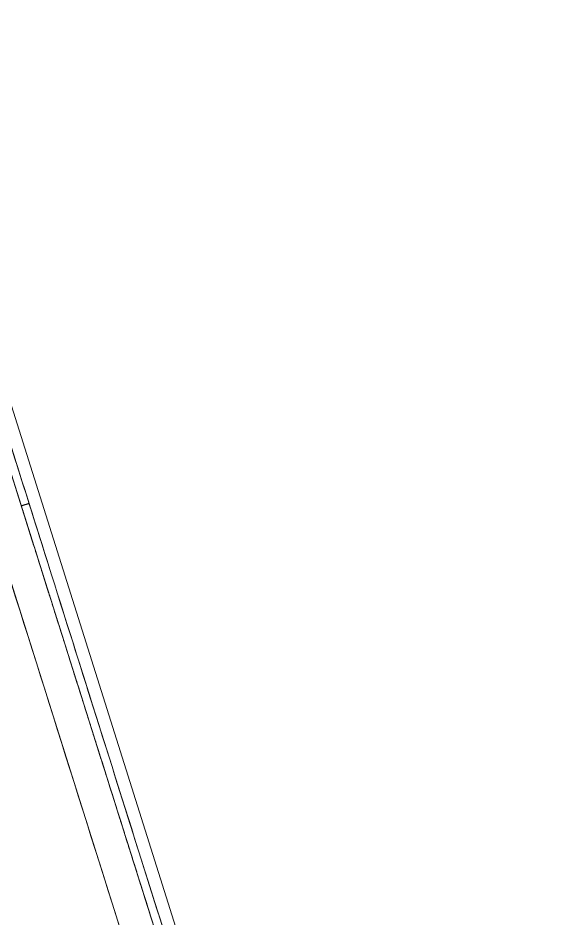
# Model space of a CAD drawing. Extents: x 6453 to 7582, y 0 to 827.
# Drawn here: x 7168.54 to 7181.88, y 513.76 to 535.93 of the extents above; entities that cross this region are included whole.
import ezdxf

# ---------------------------------------------------------------- set-up
doc = ezdxf.new("R2010")
doc.units = 0
doc.header["$LTSCALE"] = 30
doc.header["$MEASUREMENT"] = 0
doc.linetypes.add('HIDDEN2', pattern=[4.7625, 3.175, -1.5875])
doc.layers.add('1', color=7, linetype='CONTINUOUS')
doc.layers.add('2', color=1, linetype='HIDDEN2')

msp = doc.modelspace()

# ---------------------------------------------------------------- linework, layer by layer
at = {"layer": '1', "color": 7, "linetype": 'Continuous', "lineweight": 18}
for p, q in [((7158.486, 553.388), (7176.416, 496.519)), ((7176.416, 496.519), (7158.486, 553.388)), ((7177.345, 496.259), (7160.429, 549.911)), ((7160.429, 549.909), (7193.848, 443.918)), ((7168.812, 523.989), (7168.621, 523.929)), ((7168.812, 523.989), (7168.621, 523.929))]:
    msp.add_line(p, q, dxfattribs=at)
for weights in [[1, 0.707106781187, 0.999979307548, 0.99995861802], [1, 0.707106781187, 0.999979307866, 0.999958618656]]:
    msp.add_rational_spline([(7176.416, 496.519), (7158.486, 553.388), (7158.486, 553.388), (7158.486, 553.388)], weights, degree=2, knots=[0, 0, 0, 0.999929, 1, 1, 1], dxfattribs=at)
for points, knots in [([(7159.375, 553.255), (7159.375, 553.254), (7159.438, 553.053), (7159.506, 552.837), (7159.647, 552.39), (7159.792, 551.93), (7160.013, 551.23), (7160.239, 550.512), (7160.543, 549.547), (7160.854, 548.563), (7161.243, 547.33), (7161.638, 546.077), (7162.11, 544.58), (7162.587, 543.066), (7163.138, 541.318), (7163.693, 539.558), (7164.317, 537.578), (7164.942, 535.596), (7165.63, 533.414), (7166.316, 531.24), (7167.057, 528.89), (7167.791, 526.56), (7168.573, 524.081), (7169.344, 521.635), (7170.154, 519.068), (7170.948, 516.548), (7171.772, 513.934), (7172.578, 511.38), (7173.404, 508.759), (7174.208, 506.21), (7175.025, 503.619), (7175.816, 501.107), (7176.614, 498.578), (7177.402, 496.078), (7178.19, 493.579), (7179.007, 490.987), (7179.817, 488.418), (7180.652, 485.772), (7181.471, 483.175), (7182.311, 480.51), (7183.127, 477.921), (7183.961, 475.277), (7184.762, 472.737), (7185.575, 470.156), (7186.347, 467.709), (7187.127, 465.235), (7187.856, 462.924), (7188.589, 460.598), (7189.262, 458.462), (7189.936, 456.325), (7190.543, 454.4), (7191.147, 452.484), (7191.679, 450.799), (7192.205, 449.131), (7192.653, 447.707), (7193.096, 446.305), (7193.459, 445.154), (7193.666, 444.497), (7193.846, 443.926)], [0, 0, 0, 0.033713, 0.033713, 0.068746, 0.068746, 0.10378, 0.10378, 0.138813, 0.138813, 0.173846, 0.173846, 0.208879, 0.208879, 0.243913, 0.243913, 0.278946, 0.278946, 0.313979, 0.313979, 0.349012, 0.349012, 0.384046, 0.384046, 0.419079, 0.419079, 0.454112, 0.454112, 0.489145, 0.489145, 0.524179, 0.524179, 0.559212, 0.559212, 0.594245, 0.594245, 0.629278, 0.629278, 0.664312, 0.664312, 0.699345, 0.699345, 0.734378, 0.734378, 0.769411, 0.769411, 0.804444, 0.804444, 0.839478, 0.839478, 0.874511, 0.874511, 0.909544, 0.909544, 0.944577, 0.944577, 0.979611, 0.979611, 1, 1, 1]), ([(7161.224, 547.388), (7161.328, 547.058), (7161.438, 546.71), (7161.862, 545.366), (7162.365, 543.769), (7162.874, 542.155), (7163.459, 540.301), (7164.046, 538.438), (7165.362, 534.265), (7166.083, 531.977), (7166.801, 529.702), (7167.573, 527.253), (7168.337, 524.83), (7169.147, 522.261), (7169.944, 519.732), (7170.778, 517.088), (7171.594, 514.498), (7172.438, 511.822), (7173.261, 509.213), (7174.102, 506.546), (7174.918, 503.958), (7175.744, 501.337), (7176.543, 498.802), (7177.345, 496.259)], [0, 0, 0, 0.023307, 0.023307, 0.112098, 0.112098, 0.200888, 0.200888, 0.289678, 0.378468, 0.378468, 0.467259, 0.467259, 0.556049, 0.556049, 0.644839, 0.644839, 0.733629, 0.733629, 0.82242, 0.82242, 0.91121, 0.91121, 1, 1, 1])]:
    msp.add_open_spline(points, degree=2, knots=knots, dxfattribs=at)
msp.add_open_spline([(7168.621, 523.929), (7168.812, 523.989)], degree=1, dxfattribs=at)
at = {"layer": '2', "color": 7, "linetype": 'Continuous', "lineweight": 13}
for p in [(7159.629, 554.134), (7161.219, 549.092)]:
    msp.add_line(p, (7181.457, 484.903), dxfattribs=at)
at = {"layer": '2', "color": 7, "linetype": 'Continuous', "lineweight": 18}
msp.add_open_spline([(7196.452, 502.836), (7195.449, 506.015), (7193.384, 512.258), (7190.072, 521.208), (7186.496, 529.653), (7182.59, 537.463), (7178.975, 543.28), (7175.781, 547.353), (7173.199, 550.05), (7170.384, 552.299), (7167.262, 553.959), (7164.308, 554.666), (7161.702, 554.606), (7160.314, 554.333), (7159.629, 554.134)], degree=3, knots=[0, 0, 0, 0, 0.125487, 0.250974, 0.376461, 0.501948, 0.627435, 0.690178, 0.752921, 0.815665, 0.878408, 0.941152, 0.972524, 1, 1, 1, 1], dxfattribs=at)
msp.add_open_spline([(7196.452, 502.836), (7195.449, 506.015), (7193.384, 512.258), (7190.072, 521.208), (7186.496, 529.653), (7182.59, 537.463), (7178.975, 543.28), (7175.781, 547.353), (7173.199, 550.05), (7170.384, 552.299), (7167.262, 553.959), (7164.308, 554.666), (7161.702, 554.606), (7160.314, 554.333), (7159.629, 554.134)], degree=3, knots=[0, 0, 0, 0, 0.125487, 0.250974, 0.376461, 0.501948, 0.627435, 0.690178, 0.752921, 0.815665, 0.878408, 0.941152, 0.972524, 1, 1, 1, 1], dxfattribs=at)
msp.add_rational_spline([(7181.146, 484.871), (7166.963, 529.854), (7161.008, 548.738), (7160.812, 549.359), (7160.64, 549.906), (7159.426, 553.757), (7159.426, 553.756)], [1, 0.777791238467, 1, 0.999647191397, 1, 0.929321570329, 0.893869190396], degree=2, knots=[0, 0, 0, 0.75006, 0.75006, 0.774722, 0.774722, 1, 1, 1], dxfattribs=at)
msp.add_rational_spline([(7181.146, 484.871), (7166.963, 529.854), (7161.008, 548.738)], [1, 0.777791238467, 1], degree=2, dxfattribs=at)

doc.saveas('drawing.dxf')
